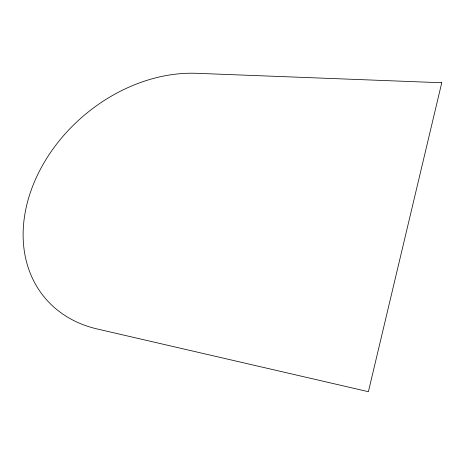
<?xml version="1.0" encoding="UTF-8"?>
<svg xmlns="http://www.w3.org/2000/svg" width="465" height="465" viewBox="0 0 465 465"><rect width="100%" height="100%" fill="white"/><g stroke="black" fill="none" stroke-linecap="round" stroke-linejoin="round"><path stroke-width="0.7" d="M441.75 82.747L368.396 391.693L97.191 328.97A147.899 114.355 -40.2 0 1 32.69 186.128A147.899 114.355 -40.2 0 1 196.59 73.307L441.75 82.747"/></g></svg>
